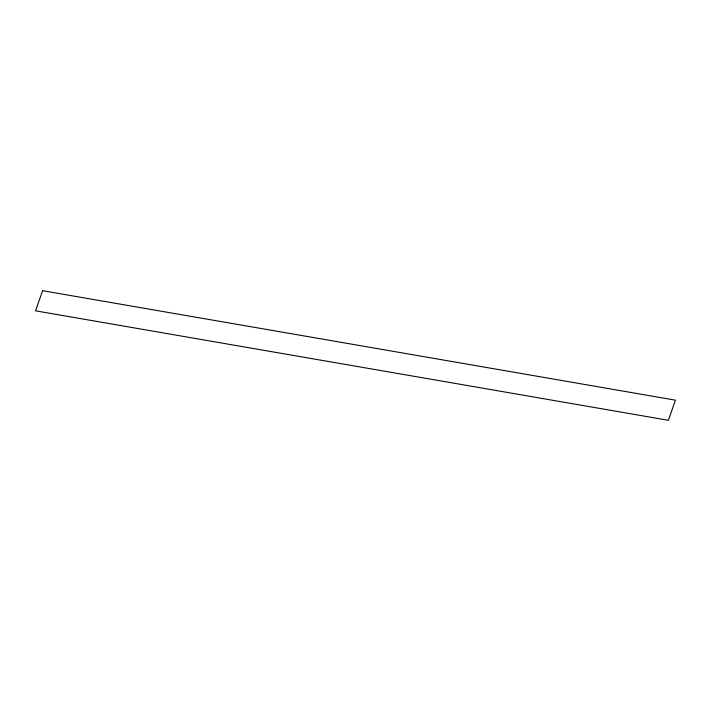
<?xml version="1.0" encoding="UTF-8"?>
<svg xmlns="http://www.w3.org/2000/svg" width="711" height="711" viewBox="0 0 711 711"><rect width="100%" height="100%" fill="white"/><g stroke="black" fill="none" stroke-linecap="round" stroke-linejoin="round"><path stroke-width="1.07" d="M42.598 290.701L35.55 310.831L668.402 420.299L675.45 400.169L42.598 290.701"/></g></svg>
